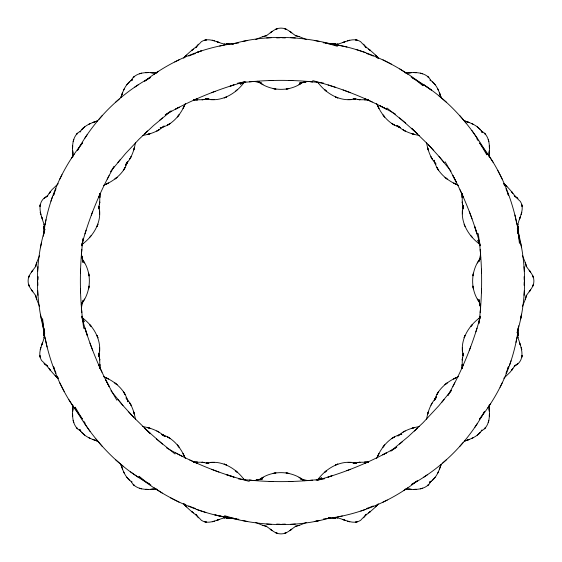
<?xml version="1.0" encoding="UTF-8"?>
<svg xmlns="http://www.w3.org/2000/svg" width="562" height="562" viewBox="0 0 562 562"><rect width="100%" height="100%" fill="white"/><g stroke="black" fill="none" stroke-linecap="round" stroke-linejoin="round"><path stroke-width="0.84" d="M83.092 238.372C79.263 268.214 79.467 298.591 83.738 328.377M478.908 323.628C482.737 293.786 482.533 263.409 478.262 233.623M80.464 273.111L80.577 269.163M481.423 292.837L481.536 288.889M43.745 330.625L43.815 328.187M43.815 328.229L44.159 337.818L44.272 336.989C42.719 344.639 36.783 352.936 41.686 360.628C47.447 365.546 51.114 372.206 56.895 377.186L55.111 375.557L58.216 378.289M518.185 233.771L517.841 224.182L517.728 225.011C519.281 217.361 525.217 209.064 520.314 201.372C514.553 196.454 510.886 189.794 505.105 184.814L506.889 186.444L503.784 183.711M45.093 224.336L43.323 236.117L44.89 229.177C34.703 262.96 35.216 299.434 44.742 333.301M323.529 518.958C357.587 515.452 390.492 501.985 417.369 480.805L411.356 484.599C442.125 467.893 467.893 442.125 484.599 411.356L482.273 415.508L479.337 419.238C500.819 392.606 514.785 359.905 518.677 325.883L517.11 332.823C527.297 299.04 526.784 262.566 517.258 228.699M524.072 285.306L524.241 281.864M99.783 368.068L99.748 359.87L98.603 352.999L98.786 356.575C102.614 341.492 94.374 326.564 82.326 317.832L83.422 318.738L82.305 317.825M462.217 193.932L462.252 202.13L463.397 209.001L463.214 205.425C459.386 220.508 467.626 235.436 479.674 244.168L478.578 243.262L479.695 244.175M72.814 408.89L73.088 406.249L72.646 411.426L72.821 408.918C72.027 416.751 72.624 426.987 80.703 430.928L79.404 429.712L80.71 431.005L79.762 429.48C83.26 436.021 90.672 438.95 97.381 441.008L94.992 440.25L97.416 441.022M489.186 153.11L488.912 155.751L489.354 150.574L489.179 153.082C489.973 145.249 489.376 135.013 481.297 131.072L482.596 132.288L481.29 130.995L482.238 132.52C478.74 125.979 471.335 123.05 464.619 120.992L467.008 121.75L464.619 120.992M37.619 271.439L37.942 266.669M524.058 295.331L524.381 290.561M81.49 253.378L81.841 249.43M480.166 312.57L480.51 308.622M82.733 301.654L81.342 308.025M479.267 260.347L480.658 253.975M135.463 142.636C134.1 150.714 131.171 158.828 125.403 164.828L127.068 162.868L127.469 161.505C124.413 173.159 114.093 180.971 103.436 185.397M426.537 419.364C427.9 411.279 430.829 403.172 436.597 397.172L434.932 399.132L434.531 400.495C437.587 388.841 447.907 381.029 458.564 376.603M81.94 245.439L83.331 238.428M478.669 323.564L480.06 316.561M46.014 219.658L45.093 224.336C50.531 194.564 63.696 166.31 82.663 142.762L79.727 146.492L77.401 150.644C94.107 119.875 119.875 94.107 150.644 77.401L144.624 81.195C171.508 60.015 204.413 46.541 238.471 43.042M72.568 157.62L73.032 155.274L72.646 150.574L72.821 153.082C72.027 145.249 72.624 135.013 80.703 131.072L80.078 132.014C83.654 125.783 90.868 123.015 97.381 120.992L94.992 121.75L97.381 120.992M464.619 441.008L467.008 440.25L464.584 441.022C471.118 438.992 478.304 436.231 481.922 430.014L481.297 430.928C489.369 426.987 489.973 416.751 489.179 408.918L489.354 411.426L488.968 406.726L489.432 404.38M515.986 342.342L516.907 337.664M40.457 247.723L41.391 243.037M82.691 241.541L81.638 245.39C89.07 217.901 99.917 191.312 114.072 166.591L110.447 171.817M479.309 320.459L480.362 316.61C472.93 344.099 462.083 370.688 447.928 395.409L451.553 390.183L438.999 405.56L422.877 422.877L408.532 436.386L390.808 451.068L396.793 447.134C371.911 461.535 345.11 472.593 317.382 480.152L324.422 478.81M120.978 97.416L121.75 94.992L120.992 97.381C123.05 90.672 125.979 83.26 132.52 79.762L130.995 80.71L132.288 79.404L131.072 80.703C135.013 72.631 145.249 72.027 153.082 72.821L150.574 72.646L155.751 73.088L153.11 72.814M84.932 233.925L86.126 230.146M475.873 331.854L477.068 328.075M408.89 489.186L406.249 488.912L411.426 489.354L408.918 489.179C416.751 489.973 426.987 489.376 430.928 481.297L429.712 482.596L431.005 481.29L429.48 482.238C436.021 478.74 438.936 471.328 441.008 464.619L440.25 467.008L441.022 464.584M50.945 201.217L52.491 196.693M509.509 365.307L511.055 360.783M508.469 366.572L507.69 368.827L508.477 366.579M439.407 469.354L440.243 467.05M91.311 215.211L92.716 211.523M469.284 350.477L470.689 346.789M82.452 302.082L83.057 300.515L81.553 304.063C91.451 290.976 92.168 272.535 82.319 259.201M479.548 259.918L478.943 261.485L480.447 257.937C470.549 271.024 469.832 289.465 479.681 302.799M54.57 192.422L56.038 188.734M505.962 373.266L507.43 369.578M98.736 196.946L100.352 193.349M461.648 368.651L463.264 365.054M185.397 103.436C180.852 114.571 172.415 125.15 160.149 127.876L162.868 127.068L164.174 125.958C158.294 131.424 150.426 134.121 142.636 135.463M376.603 458.564C381.148 447.429 389.585 436.85 401.851 434.124L399.132 434.932L397.826 436.042C403.706 430.576 411.574 427.879 419.364 426.537M39.488 255.78L36.741 262.44L35.575 266.788L36.052 265.65C33.2 270.624 28.002 274.741 28.1 281C27.995 287.259 33.207 291.369 36.052 296.35L35.575 295.212L36.741 299.539L39.488 306.22M522.512 306.22L525.259 299.56L526.425 295.212L525.948 296.35C528.8 291.376 533.998 287.259 533.9 281C534.005 274.741 528.793 270.631 525.948 265.65L526.425 266.788L525.259 262.461L522.512 255.78M82.136 244.969L82.572 244.041L81.694 245.861M479.864 317.031L479.421 317.973L480.306 316.139M123.528 90.426L124.511 88.389M437.496 473.597L438.486 471.56M59.825 179.018L61.946 174.733M500.054 387.267L502.175 382.982M81.553 304.063L82.143 302.869L81.251 304.358M480.447 257.937L479.857 259.131L480.749 257.642M107.237 179.138L109.077 175.632M452.923 386.368L454.763 382.863M430.956 405.216L432.129 403.08M83.085 301.534L84.49 298.984M477.51 263.016L478.929 260.452M71.493 158.182L74.142 154.22M487.858 407.78L490.507 403.818M84.707 138.385L87.356 134.416M474.644 427.584L477.3 423.622M183.711 58.216L186.444 55.111L184.814 56.895C189.794 51.114 196.454 47.447 201.372 41.686C209.064 36.783 217.361 42.719 225.011 44.272L224.182 44.159L233.771 43.815M330.716 518.29L328.229 518.185L337.818 517.841L336.989 517.728C344.639 519.281 352.936 525.21 360.628 520.314C365.546 514.553 372.206 510.886 377.186 505.105L375.557 506.889L378.289 503.784M81.743 244.639L83.436 243.241L81.736 244.646C93.763 235.991 102.565 221.323 98.891 206.142M112.892 168.67L125.614 153.468L139.123 139.123L153.468 125.614L171.192 110.932L165.207 114.866C190.089 100.465 216.89 89.407 244.618 81.848L237.578 83.19M126.773 84.785L129.422 81.89M244.625 81.764L243.241 83.436L244.639 81.743C235.871 94.037 220.796 102.713 205.425 98.786L209.001 98.603L202.13 99.748L193.932 99.783M317.375 480.236L318.759 478.564L317.361 480.257C326.129 467.963 341.204 459.287 356.575 463.214L352.999 463.397L359.87 462.252L368.068 462.217M435.234 477.215L432.578 480.11M117.88 162.488L120.423 159.446M441.577 402.554L444.121 399.512M47.826 195.492L46.506 197.037L51.816 189.851L58.216 183.711M514.174 366.508L515.495 364.963L510.184 372.149L503.784 378.289M197.114 45.74L198.449 44.166M363.551 517.834L364.886 516.26M98.996 119.277L102.158 115.688M459.842 446.312L463.004 442.723M89.534 237.459L91.346 235.422M47.531 195.85C35.244 202.109 41.005 215.295 44.272 225.011L44.159 224.182L43.766 233.736M514.469 366.15C526.756 359.891 520.995 346.705 517.728 336.989L517.841 337.818L518.234 328.264M83.239 128.045L81.89 129.422L84.785 126.773M478.761 433.955L480.11 432.578L477.215 435.227M144.757 133.615L147.63 130.918M414.377 431.082L417.243 428.385M235.408 91.346L237.452 89.555M115.688 102.158L119.277 99.003M442.723 462.997L446.319 459.842M195.85 47.531L197.037 46.506L195.492 47.826M366.15 514.469L364.963 515.495L366.508 514.174M44.166 198.449L45.747 197.122M516.253 364.878L517.841 363.544M159.446 120.423L162.488 117.88M399.512 444.121L402.554 441.577M480.257 317.361L478.564 318.759L480.264 317.354C468.237 326.009 459.435 340.677 463.109 355.858M242.917 82.853L243.641 82.305L240.283 84.167L245.882 81.68M319.083 479.147L318.359 479.695L321.717 477.833L316.118 480.32M134.416 87.356L138.385 84.707M423.615 477.293L427.584 474.644M403.811 490.5L407.787 487.858M302.799 82.319C289.465 92.168 271.024 91.451 257.937 81.553L261.485 83.057L259.918 82.452M259.201 479.681C272.535 469.832 290.976 470.549 304.063 480.447L300.515 478.943L302.082 479.548M403.08 432.129L405.223 430.956M473.597 437.496L471.574 438.472M174.733 61.946L179.018 59.832M382.982 502.168L387.267 500.054M88.389 124.511L90.426 123.528M255.78 39.488L262.44 36.741L266.788 35.575L265.65 36.052C270.624 33.2 274.741 28.002 281 28.1C287.259 27.995 291.369 33.207 296.35 36.052L295.212 35.575L299.539 36.741L306.22 39.488M306.22 522.512L299.56 525.259L295.212 526.425L296.35 525.948C291.376 528.8 287.259 533.998 281 533.9C274.741 534.005 270.631 528.793 265.65 525.948L266.788 526.425L262.461 525.259L255.78 522.512M193.349 100.352L196.946 98.743M365.054 463.257L368.651 461.648M301.935 82.452L300.515 83.057L302.082 82.452M260.065 479.548L261.485 478.943L259.918 479.548M241.246 83.787L242.194 83.401M319.806 478.599L320.769 478.206M188.734 56.038L192.422 54.57M369.578 507.43L373.266 505.962M211.523 92.716L215.218 91.318M346.782 470.682L350.477 469.284M193.173 54.31L195.428 53.531M368.827 507.69L366.572 508.469M360.783 511.055L365.314 509.516M262.461 36.741L264.618 36.101M297.382 525.899L299.56 525.259M233.743 43.604L232.225 44.033C266.571 34.134 303.354 35.947 337.516 45.691M328.257 518.396L329.775 517.967C295.429 527.873 258.646 526.053 224.484 516.309M308.025 81.342L299.497 83.028L302.026 82.368M253.975 480.658L262.503 478.972L259.974 479.632M219.658 46.021L224.336 45.093M243.037 41.384L247.723 40.457M337.664 516.907L342.342 515.986M155.274 73.032L157.62 72.568M404.38 489.432L406.726 488.968M355.858 98.891C340.972 102.474 326.445 94.107 317.832 82.326L318.738 83.422L317.825 82.305M206.142 463.109C221.028 459.526 235.555 467.893 244.168 479.674L243.262 478.578L244.175 479.695M408.89 72.814L406.249 73.088L411.426 72.646L408.918 72.821C416.751 72.027 426.987 72.624 430.928 80.703L429.986 80.078C436.217 83.654 438.985 90.868 441.008 97.381L440.25 94.992L441.008 97.381M153.11 489.186L155.751 488.912L150.574 489.354L153.082 489.179C145.249 489.973 135.013 489.376 131.072 481.297L132.014 481.922C125.783 478.346 123.015 471.146 120.992 464.619L121.75 467.008L120.992 464.619M241.534 82.691C268.776 79.488 296.427 79.565 323.635 83.113M320.466 479.309C293.231 482.505 265.58 482.435 238.379 478.887M249.43 81.834L253.378 81.49M308.622 480.51L312.57 480.166M266.669 37.935L271.439 37.619M290.561 524.381L295.331 524.065M364.506 99.91L368.433 99.755L359.87 99.748L352.999 98.603L355.774 98.814M366.853 99.853L368.068 99.783M193.932 462.217L202.13 462.252L209.001 463.397L206.226 463.186M276.694 37.914L280.136 37.759M281.864 524.262L285.306 524.079M269.163 80.577L273.111 80.464M288.889 481.536L292.837 481.423M328.229 43.752L337.818 44.159L336.989 44.272C344.639 42.719 352.936 36.783 360.628 41.686C365.546 47.447 372.206 51.114 377.186 56.895L375.557 55.111L378.289 58.216M233.771 518.248L224.182 517.841L225.011 517.728C217.361 519.281 209.064 525.217 201.372 520.314C196.454 514.553 189.794 510.886 184.814 505.105L186.444 506.889L183.711 503.784M288.889 80.464L292.837 80.577M269.163 481.423L273.111 481.536M231.375 43.745L233.834 43.815M348.124 462.456L350.892 462.547M281.864 37.759L285.306 37.928M276.694 524.079L280.136 524.241M290.561 37.619L295.331 37.942M266.669 524.058L271.439 524.381M325.665 43.33L327.393 43.513M234.607 518.487L236.335 518.67M323.129 42.726C359.849 46.772 394.454 62.319 423.256 85.199M238.871 519.274C202.151 515.228 167.546 499.681 138.744 476.801M258.197 82.354L260.347 82.733L253.975 81.342M303.824 479.653L301.654 479.267L308.025 480.658M419.364 135.463C411.286 134.1 403.172 131.171 397.172 125.403L399.132 127.068L400.495 127.469C388.841 124.413 381.029 114.093 376.603 103.436M142.636 426.537C150.721 427.9 158.828 430.829 164.828 436.597L162.868 434.932L161.505 434.531C173.159 437.587 180.971 447.907 185.397 458.564M404.38 72.568L406.726 73.032M155.274 488.968L157.62 489.432M314.277 40.457L318.963 41.391M243.037 520.609L247.723 521.543M337.664 45.093L347 47.06M312.739 80.626C341.605 88.065 369.536 99.249 395.402 114.093M249.261 481.374C220.395 473.935 192.464 462.751 166.598 447.907M328.243 43.604L337.369 46.288M224.631 515.712L233.757 518.396M297.382 36.101L299.56 36.741M262.44 525.259L264.618 525.899M328.075 84.932L335.612 87.363M356.21 49.533L365.314 52.484M196.686 509.516L205.79 512.467M368.827 54.31L366.572 53.531M193.173 507.69L195.428 508.469M92.618 439.4L94.929 440.229M343.08 89.948L350.477 92.716M211.523 469.284L218.92 472.052M369.578 54.57L373.266 56.038M188.734 505.962L192.422 507.43M376.182 57.324L378.352 58.308M183.648 503.692L185.818 504.676M365.054 98.736L372.227 102.01M189.773 459.99L196.946 463.264M458.564 185.397C447.429 180.852 436.85 172.415 434.124 160.149L434.932 162.868L436.042 164.174C430.576 158.294 427.879 150.426 426.537 142.636M103.436 376.603C114.571 381.148 125.15 389.585 127.876 401.851L127.068 399.132L125.958 397.826C131.424 403.706 134.121 411.574 135.463 419.364M471.574 123.528L473.611 124.511M88.403 437.496L90.426 438.472M316.139 81.694L317.052 82.143M244.948 479.857L245.861 480.306M257.937 81.553L259.131 82.143L257.642 81.251M304.063 480.447L302.869 479.857L304.358 480.749M382.982 59.825L391.496 64.18M170.504 497.82L179.018 502.175M175.632 452.923L182.664 456.555M412.466 78.076C444.493 95.287 469.684 123.043 487.331 154.529M149.534 483.924C117.507 466.713 92.316 438.957 74.669 407.471M156.784 430.956L158.92 432.129M260.452 83.071L263.016 84.49M298.984 477.51L301.548 478.929M411.117 76.966L415.501 79.727L422.898 85.698M150.883 485.034L146.499 482.273L139.102 476.302M399.779 68.95L407.78 74.142M154.22 487.858L162.221 493.05M130.525 471.876L138.378 477.3M387 108.03L405.567 122.994M175 453.97L156.433 439.006M477.215 126.773L480.11 129.422M84.785 435.227L81.89 432.578M399.512 117.88L417.243 133.615L411.475 128.241L428.377 144.757M162.488 444.121L144.757 428.385L150.525 433.759L133.623 417.243M439.055 95.933L446.312 102.158M115.688 459.842L122.945 466.067M366.508 47.826L364.963 46.506L366.15 47.531M195.492 514.174L197.037 515.495L195.85 514.469M432.578 81.89L435.227 84.785M129.422 480.11L126.773 477.215M433.759 150.525L428.385 144.757L438.999 156.44L451.054 171.206M128.241 411.475L133.615 417.243L123.001 405.56L110.946 390.794M470.654 235.408L472.466 237.459M514.469 195.85L515.495 197.037L514.174 195.492M47.531 366.15L46.506 364.963L47.826 366.508M459.842 115.681L466.053 122.952M95.947 439.048L102.158 446.319M363.544 44.159L364.878 45.747M439.006 156.433L444.121 162.488M117.88 399.512L122.994 405.567M197.122 516.253L198.456 517.841M479.562 143.141C502.871 171.431 515.783 206.964 520.005 243.121L517.911 232.106M82.438 418.859C59.129 390.569 46.217 355.036 41.995 318.879L44.089 329.894M479.147 242.917L479.695 243.641L477.833 240.283L480.306 245.861L479.421 244.027M82.853 319.083L82.305 318.359L84.167 321.717L81.694 316.139L82.579 317.973M476.801 138.744L478.297 140.858M479.786 142.973L486.811 154.845M82.214 419.027L75.189 407.155M83.703 421.142L85.199 423.256M471.89 130.517L477.293 138.385M84.707 423.615L90.11 431.483M487.858 154.213L493.043 162.228M68.957 399.772L74.142 407.787M445.118 161.765C460.482 187.617 472.249 215.597 480.138 244.625M116.882 400.235C101.518 374.383 89.751 346.403 81.862 317.375M477.51 298.984L478.929 301.548M83.071 260.452L84.49 263.016M497.827 170.497L502.168 179.018M59.832 382.982L64.173 391.503M124.504 473.597L123.528 471.574M437.496 88.403L438.472 90.426M503.692 183.648L504.676 185.818M459.997 189.766L463.264 196.946M98.736 365.054L102.003 372.234M57.324 376.182L58.308 378.352M479.548 301.935L478.943 300.515L479.548 302.082M82.452 260.065L83.057 261.485L82.452 259.918M478.206 241.231L478.599 242.194M83.401 319.806L83.794 320.769M505.962 188.734L507.43 192.422M54.57 369.578L56.038 373.266M464.086 224.217L465.027 226.598M469.284 211.523L472.045 218.927M89.955 343.073L92.716 350.477M121.771 467.071L122.6 469.382M508.477 195.421L507.69 193.173L508.469 195.428M53.523 366.579L54.31 368.827L53.531 366.572M480.658 308.025L478.972 299.497L479.632 302.026M81.342 253.975L83.028 262.503L82.368 259.974M479.309 241.548L479.723 243.093M82.277 318.907L82.691 320.452M514.94 215L516.907 224.336M45.093 337.664L47.06 347M520.609 243.037L521.543 247.723M40.457 314.277L41.391 318.963M488.968 155.274L489.432 157.62M72.568 404.38L73.032 406.726M488.968 406.726L488.912 406.249L489.186 408.89M73.032 155.274L73.088 155.751L72.814 153.11M518.396 233.743L519.4 243.213M42.6 318.787L43.604 328.257M480.159 249.43L480.51 253.378M81.49 308.622L81.841 312.57M524.058 266.669L524.381 271.439M37.619 290.561L37.942 295.331M462.217 368.068L462.252 359.87L463.397 352.999L463.186 355.774M99.783 193.932L99.748 202.13L98.603 209.001L98.814 206.226M524.086 276.694L524.241 280.136M37.738 281.864L37.921 285.306M481.423 269.163L481.536 273.111M80.464 288.889L80.577 292.837M99.91 364.506L99.755 368.426L99.91 364.506M462.147 195.147L462.09 197.494L462.245 193.574L462.147 195.147M72.66 145.748L72.596 148.08L72.66 145.769M489.404 413.92L489.34 416.252L489.404 413.92M99.544 348.124L99.46 350.885L99.544 348.124M462.54 211.115L462.456 213.876L462.547 211.108M518.255 231.375L518.185 233.813L518.255 231.375M37.928 276.694L37.759 280.136L37.914 276.694M43.913 226.521L43.759 228.853L43.913 226.521M518.241 333.147L518.087 335.479L518.248 333.118M127.075 162.783L125.762 165.059L127.075 162.783M434.932 399.132L436.238 396.941L434.932 399.132M99.748 202.109L99.488 204.435L99.748 202.13M462.512 357.565L462.252 359.891L462.512 357.565M40.232 204.652L39.895 206.43L40.239 204.652M522.105 355.57L521.768 357.348L522.105 355.57M521.543 314.277L520.609 318.963L521.543 314.277M89.161 286.163L88.599 288.742L89.161 286.163M473.401 273.258L472.839 275.837L473.408 273.258M40.787 347.59L40.26 349.704L40.794 347.604M521.74 212.296L521.213 214.41L521.74 212.296M73.734 139.495L73.222 141.434L73.734 139.495M488.778 420.566L488.266 422.505L488.785 420.559M134.416 147.546L133.756 149.949L134.416 147.546M428.244 412.051L427.584 414.454L428.251 412.037M36.741 262.44L36.101 264.618L36.741 262.461M525.899 297.382L525.259 299.56L525.899 297.382M54.31 193.173L53.531 195.428L54.31 193.173M122.593 92.646L121.771 94.929L122.593 92.646M29.336 275.654L28.662 277.438L29.336 275.654M533.338 284.562L532.664 286.346L533.338 284.562M42.403 343.143L41.525 345.391L42.403 343.164M520.475 216.609L519.597 218.857L520.475 216.609M97.914 224.217L96.98 226.598L97.914 224.217M465.02 335.402L464.086 337.783L465.027 335.402M184.273 105.881L183.057 108.311L184.259 105.909M378.943 453.689L377.727 456.119L378.943 453.689M131.044 156.777L129.871 158.92L131.044 156.784M125.003 167.659L123.71 169.879L125.003 167.659M438.29 392.121L436.997 394.341L438.29 392.121M50.418 191.593L49.196 193.342L50.418 191.593M512.804 368.658L511.582 370.407L512.818 368.651M32.751 270.273L31.402 272.071L32.751 270.287M530.598 289.929L529.249 291.727L530.598 289.929M178.948 114.964L177.367 116.994L178.941 114.978M384.633 445.006L383.052 447.036L384.633 445.006M472.445 324.548L470.654 326.592L472.466 324.541M77.584 133.208L76.327 134.529L77.584 133.208M485.673 427.471L484.416 428.792L485.673 427.471M134.529 76.327L133.208 77.584L134.529 76.327M428.792 484.416L427.471 485.673L428.792 484.416M326.592 470.654L324.541 472.466L326.592 470.654M116.994 177.367L114.964 178.948L116.987 177.374M447.036 383.052L445.013 384.626L447.036 383.052M272.071 31.402L270.287 32.751L272.071 31.402M291.713 529.249L289.929 530.598L291.727 529.249M193.349 49.182L191.593 50.418L193.342 49.196M370.407 511.582L368.651 512.818L370.407 511.582M158.189 71.5L154.22 74.142L158.189 71.5M169.879 123.71L167.659 125.003L169.879 123.71M394.341 436.997L392.121 438.29L394.341 436.997M301.548 83.071L298.984 84.49L301.534 83.085M263.016 477.51L260.452 478.929L263.016 477.51M158.92 129.871L156.777 131.044L158.92 129.878M179.138 107.237L175.632 109.077L179.145 107.244M386.368 452.923L382.863 454.763L386.368 452.923M108.311 183.057L105.881 184.273L108.29 183.064M456.119 377.727L453.689 378.943L456.119 377.727M226.598 96.973L224.217 97.914L226.598 96.98M337.783 464.086L335.402 465.027L337.783 464.086M345.391 41.525L343.164 42.403L345.391 41.525M218.836 519.597L216.609 520.475L218.857 519.597M277.438 28.662L275.654 29.336L277.438 28.662M286.346 532.664L284.562 533.338L286.346 532.664M94.929 121.771L92.646 122.593L94.929 121.771M469.354 439.407L467.071 440.229L469.382 439.4M201.217 50.945L196.693 52.491L201.217 50.945M233.925 84.932L230.146 86.126L233.925 84.939M331.854 475.873L328.075 477.068L331.854 475.873M149.963 133.749L147.546 134.416L149.949 133.756M414.454 427.584L412.051 428.244L414.454 427.584M141.441 73.215L139.495 73.734L141.434 73.222M422.505 488.266L420.559 488.785L422.505 488.266M349.704 40.26L347.604 40.794L349.704 40.26M214.396 521.206L212.296 521.74L214.41 521.213M305.946 81.883L301.654 82.733L305.946 81.883M257.108 479.878L256.054 480.117L260.347 479.267L257.108 479.878M288.742 88.592L286.163 89.161L288.742 88.599M275.837 472.839L273.258 473.408L275.837 472.839M318.963 520.609L314.277 521.543L318.963 520.616M206.43 39.895L204.652 40.239L206.43 39.895M357.348 521.761L355.57 522.105L357.348 521.768M204.435 99.488L202.109 99.748L204.42 99.495M359.891 462.252L357.565 462.512L359.891 462.252M228.882 43.752L226.521 43.913L228.853 43.759M335.479 518.087L333.118 518.248L335.479 518.087M195.147 462.147L193.567 462.245L197.494 462.09L195.147 462.147M350.885 99.46L348.124 99.544L350.892 99.453M213.876 462.456L211.108 462.547L213.876 462.456M148.08 72.596L145.769 72.66L148.08 72.596M416.231 489.34L413.92 489.404L416.252 489.34M416.252 72.66L413.92 72.596L416.231 72.66M197.494 99.91L193.574 99.755L197.466 99.917M366.888 462.154L364.506 462.09L368.426 462.245L366.853 462.147M148.08 489.404L145.748 489.34L148.08 489.404M330.625 518.255L328.187 518.185L330.625 518.255M213.876 99.544L211.108 99.453L213.869 99.551M335.479 43.913L333.147 43.759L335.479 43.913M228.853 518.241L226.521 518.087L228.882 518.248M399.217 127.075L396.941 125.762L399.217 127.075M162.868 434.932L165.059 436.238L162.868 434.932M312.57 81.834L308.622 81.49L312.57 81.841M253.378 480.51L249.43 480.166L253.378 480.51M359.891 99.748L357.565 99.488L359.87 99.748M204.435 462.512L202.109 462.252L204.435 462.512M357.348 40.239L355.57 39.895L357.348 40.239M206.43 522.105L204.652 521.761L206.43 522.112M224.336 516.907L215 514.94L224.336 516.907M275.837 89.161L273.258 88.592L275.837 89.161M288.742 473.408L286.163 472.839L288.742 473.408M214.396 40.794L212.296 40.26L214.396 40.794M349.704 521.74L347.604 521.206L349.712 521.747M422.505 73.734L420.566 73.222L422.505 73.734M141.434 488.778L139.495 488.266L141.441 488.785M414.454 134.416L412.051 133.756L414.454 134.416M149.949 428.244L147.546 427.584L149.963 428.251M233.925 477.061L226.381 474.644L233.925 477.068M469.354 122.593L467.071 121.771L469.382 122.6M286.346 29.336L284.562 28.662L286.346 29.336M277.438 533.338L275.654 532.664L277.438 533.338M218.857 42.403L216.609 41.525L218.836 42.403M345.391 520.475L343.143 519.597L345.391 520.475M337.783 97.914L335.402 96.973L337.783 97.921M226.598 465.027L224.217 464.086L226.598 465.027M456.119 184.273L453.689 183.057L456.091 184.259M108.311 378.943L105.881 377.727L108.311 378.943M386.368 109.077L379.336 105.445L386.368 109.077M405.223 131.044L403.08 129.871L405.216 131.044M394.341 125.003L392.121 123.71L394.341 125.003M169.879 438.29L167.659 436.997L169.879 438.29M431.476 90.124L423.615 84.707L431.476 90.124M370.407 50.418L368.658 49.196L370.407 50.418M193.342 512.804L191.593 511.582L193.349 512.818M291.727 32.751L289.929 31.402L291.713 32.751M272.071 530.598L270.273 529.249L272.071 530.598M447.036 178.948L445.006 177.367L447.022 178.941M116.994 384.633L114.964 383.052L116.994 384.633M517.841 198.456L516.253 197.122L517.834 198.449M45.747 364.878L44.159 363.544L45.747 364.878M326.592 91.346L324.541 89.534L326.578 91.346M237.459 472.466L235.408 470.654L237.459 472.466M428.792 77.584L427.471 76.327L428.792 77.584M134.529 485.673L133.208 484.416L134.529 485.673M485.673 134.529L484.416 133.208L485.673 134.529M77.584 428.792L76.327 427.471L77.584 428.792M91.346 326.578L89.534 324.541L91.346 326.592M384.633 116.994L383.052 114.964L384.626 116.987M178.948 447.036L177.374 445.013L178.948 447.036M530.598 272.071L529.249 270.273L530.598 272.071M32.751 291.713L31.402 289.929L32.751 291.727M512.818 193.349L511.582 191.593L512.804 193.342M50.418 370.407L49.182 368.651L50.418 370.407M438.29 169.879L436.997 167.659L438.29 169.879M125.003 394.341L123.71 392.121L125.003 394.341M432.129 158.92L430.956 156.777L432.122 158.92M131.044 405.223L129.871 403.08L131.044 405.223M456.555 182.664L452.923 175.632L456.548 182.671M109.077 386.368L105.445 379.336L109.077 386.368M378.943 108.311L377.727 105.881L378.936 108.29M184.273 456.119L183.057 453.689L184.273 456.119M97.921 337.783L96.973 335.402L97.914 337.783M520.475 345.391L519.597 343.164L520.475 345.391M42.403 218.836L41.525 216.609L42.403 218.857M533.338 277.438L532.664 275.654L533.338 277.438M29.336 286.346L28.662 284.562L29.336 286.346M440.229 94.929L439.407 92.646L440.229 94.929M477.068 233.925L474.644 226.381L477.061 233.925M87.356 335.619L84.932 328.075L87.356 335.619M525.899 264.618L525.259 262.461L525.899 264.618M36.741 299.539L36.101 297.382L36.741 299.56M428.251 149.963L427.584 147.546L428.244 149.949M134.416 414.454L133.749 412.037L134.416 414.454M488.785 141.441L488.266 139.495L488.778 141.434M73.734 422.505L73.215 420.559L73.734 422.505M521.74 349.704L521.206 347.604L521.747 349.712M40.794 214.396L40.253 212.288L40.794 214.396M480.117 305.946L479.267 301.654L480.117 305.946M82.122 257.108L81.883 256.054L82.733 260.347L82.122 257.108M473.408 288.742L472.839 286.163L473.408 288.742M89.161 275.837L88.592 273.258L89.161 275.837M522.112 206.43L521.761 204.652L522.105 206.43M40.239 357.348L39.888 355.57L40.239 357.348M462.512 204.435L462.252 202.13L462.512 204.435M99.748 359.87L99.488 357.565L99.748 359.891M518.248 228.882L518.087 226.521L518.241 228.853M43.913 335.479L43.752 333.118L43.913 335.479M462.245 368.426L462.09 364.506L462.245 368.433M99.853 195.147L99.755 193.567L99.91 197.494L99.853 195.147M462.547 350.892L462.449 348.131L462.547 350.892M99.551 213.869L99.453 211.108L99.544 213.876M489.404 148.08L489.34 145.769L489.404 148.08M72.66 416.252L72.596 413.92L72.66 416.231"/></g></svg>
